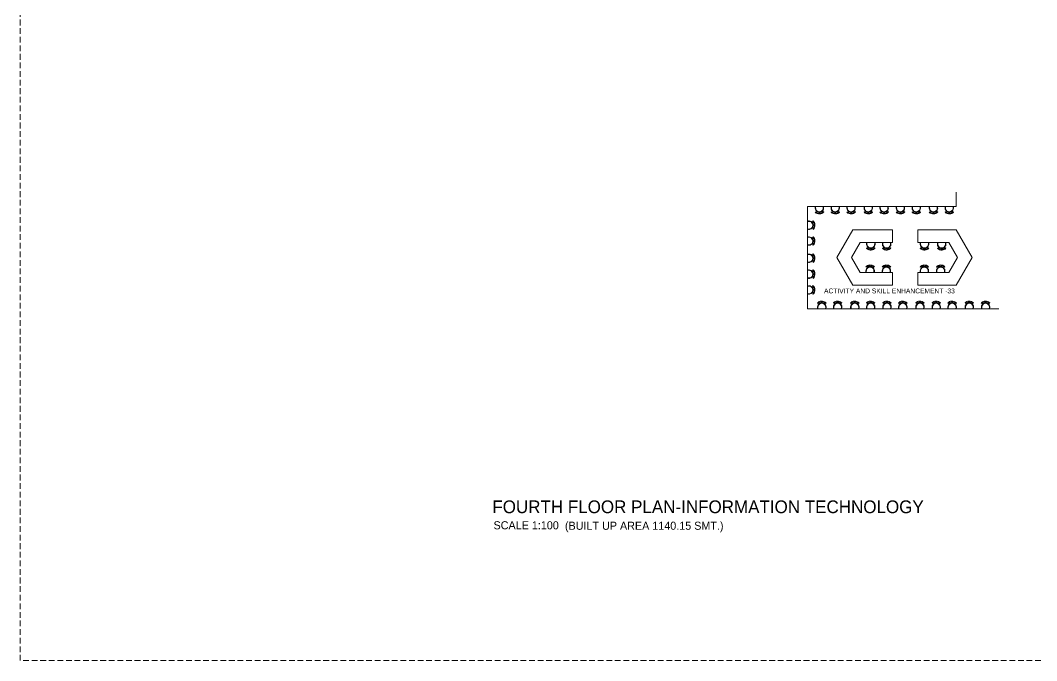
# Model space of a CAD drawing. Extents: x 348043 to 758301, y 133827 to 256568.
# Drawn here: x 671818 to 711812, y 139351 to 164523 of the extents above; entities that cross this region are included whole.
import ezdxf

# ---------------------------------------------------------------- set-up
doc = ezdxf.new("R2010")
doc.units = 0
doc.header["$LTSCALE"] = 900
doc.header["$MEASUREMENT"] = 0
doc.linetypes.add('DASHED2', pattern=[0.375, 0.25, -0.125])
for name, color, linetype, lineweight in [('amueblado', 32, 'CONTINUOUS', 9), ('ARCL-HATCH-230', 253, 'CONTINUOUS', 5), ('ARLC-FURN', 46, 'CONTINUOUS', 5), ('ARLC-TEXT0', 1, 'CONTINUOUS', 9), ('www.cadblocksfree.com', 7, 'CONTINUOUS', 9)]:
    doc.layers.add(name, color=color, linetype=linetype, lineweight=lineweight)
doc.styles.add('swati', font='GOTHIC.TTF')

# ---------------------------------------------------------------- blocks, each defined once
blk = doc.blocks.new('dfnfgng')
at = {"layer": 'amueblado', "lineweight": 0}
for p, q in [((19.677, -41.873), (19.706, -41.901)), ((19.879, -41.893), (19.878, -41.819)), ((19.919, -41.893), (19.918, -41.819)), ((20.093, -41.897), (20.121, -41.868))]:
    blk.add_line(p, q, dxfattribs=at)
for radius, start, end in [(0.313, 94.7188, 135.5245), (0.22, 95.7404, 201.4743), (0.2, 337.3641, 203.6848), (0.273, 94.7188, 135.5245), (0.313, 45.5245, 94.7188), (0.273, 45.5245, 86.3301), (0.22, 339.5746, 85.3085)]:
    blk.add_arc((19.901, -42.092), radius, start, end, dxfattribs=at)

msp = doc.modelspace()

# ---------------------------------------------------------------- linework, layer by layer
at = {"layer": 'ARCL-HATCH-230', "linetype": 'DASHED2'}
msp.add_line((671818, 139351), (671818, 139351), dxfattribs=at)
at = {"layer": 'ARCL-HATCH-230', "color": 1, "linetype": 'DASHED2'}
msp.add_lwpolyline([(671818, 205667), (745391.3, 205667), (745391.3, 139351), (671818, 139351)], close=True, dxfattribs=at)
at = {"layer": 'ARLC-FURN', "ltscale": 0.1}
for p, q in [((708638.5, 157208), (708638.5, 157770.5)), ((702791, 157208), (708638.5, 157208)), ((704582.5, 156288), (703952.5, 155196.8)), ((704582.5, 156288), (706142.4, 156288)), ((706142.4, 156288), (706142.4, 155788)), ((707142.4, 156288), (708638.5, 156288)), ((707142.4, 156288), (707142.4, 155788)), ((708638.5, 156288), (709268.4, 155196.8)), ((704871.1, 155788), (704529.8, 155196.8)), ((706142.4, 155788), (704871.1, 155788)), ((708349.8, 155788), (707142.4, 155788)), ((708349.8, 155788), (708691.1, 155196.8)), ((703952.5, 155196.8), (704580.5, 154109)), ((704529.8, 155196.8), (704869.2, 154609)), ((708691.1, 155196.8), (708351.7, 154609)), ((709268.4, 155196.8), (708640.4, 154109)), ((704869.2, 154609), (706142.4, 154609)), ((706142.4, 154609), (706142.4, 154109)), ((707142.4, 154609), (708351.7, 154609)), ((707142.4, 154609), (707142.4, 154109)), ((704580.5, 154109), (706142.4, 154109)), ((707142.4, 154109), (708640.4, 154109)), ((702791, 153188), (710321, 153188))]:
    msp.add_line(p, q, dxfattribs=at)
at = {"layer": 'ARLC-FURN', "lineweight": 5}
msp.add_line((702791, 157208), (702791, 153188), dxfattribs=at)

# ---------------------------------------------------------------- block references
at = {"layer": 'www.cadblocksfree.com', "xscale": 759.5583630006786, "yscale": 759.5583630006786, "zscale": 759.5583630006786}
for p, rotation in [((718259, 125120.3), 179.7858357140252), ((718882.5, 125120.3), 179.7858357140252), ((719506, 125120.3), 179.7858357140252), ((720182.2, 125120.3), 179.7858357140252), ((720805.7, 125120.3), 179.7858357140252), ((721446.8, 125120.3), 179.7858357140252), ((722070.3, 125120.3), 179.7858357140252), ((722746.4, 125120.3), 179.7858357140252), ((723369.9, 125120.3), 179.7858357140252), ((734878.6, 171466), 269.7858357140252), ((734878.6, 170842.5), 269.7858357140252), ((720282.7, 123701.3), 179.7858357140252), ((720906.2, 123701.3), 179.7858357140252), ((722394.3, 123700.3), 179.7858357140252), ((723070.5, 123700.3), 179.7858357140252), ((734878.6, 170166.4), 269.7858357140252), ((690262.2, 186696.6), 359.7858357140252), ((690903.3, 186696.6), 359.7858357140252), ((692396.6, 186696.6), 359.7858357140252), ((693037.6, 186696.6), 359.7858357140252), ((734878.6, 169542.9), 269.7858357140252), ((734878.6, 168919.4), 269.7858357140252), ((688361.8, 185275.6), 359.7858357140252), ((688985.3, 185275.6), 359.7858357140252), ((689661.5, 185275.6), 359.7858357140252), ((690285, 185275.6), 359.7858357140252), ((690926, 185275.6), 359.7858357140252), ((691549.5, 185275.6), 359.7858357140252), ((692225.7, 185275.6), 359.7858357140252), ((692866.8, 185275.6), 359.7858357140252), ((693490.2, 185275.6), 359.7858357140252), ((694166.4, 185275.6), 359.7858357140252), ((694807.5, 185275.6), 359.7858357140252)]:
    msp.add_blockref('dfnfgng', p, dxfattribs=dict(at, rotation=rotation))

# ---------------------------------------------------------------- texts
at = {"layer": 'ARLC-TEXT0', "linetype": 'Continuous', "style": 'swati'}
msp.add_text('ACTIVITY AND SKILL ENHANCEMENT -33', height=190, dxfattribs=at).set_placement((703446.1, 153790.7))
at = {"layer": 'ARLC-TEXT0'}
for s, p in [('SCALE 1:100', (690439.3, 144514.4)), ('(BUILT UP AREA 1140.15 SMT.)', (693249.3, 144496.5))]:
    msp.add_text(s, height=316.879, dxfattribs=at).set_placement(p)
at = {"layer": 'ARLC-TEXT0', "insert": (690392.3, 145649.3), "char_height": 500, "width": 20602.008, "attachment_point": 1}
msp.add_mtext('FOURTH FLOOR PLAN-INFORMATION TECHNOLOGY ', dxfattribs=at)

doc.saveas('drawing.dxf')
